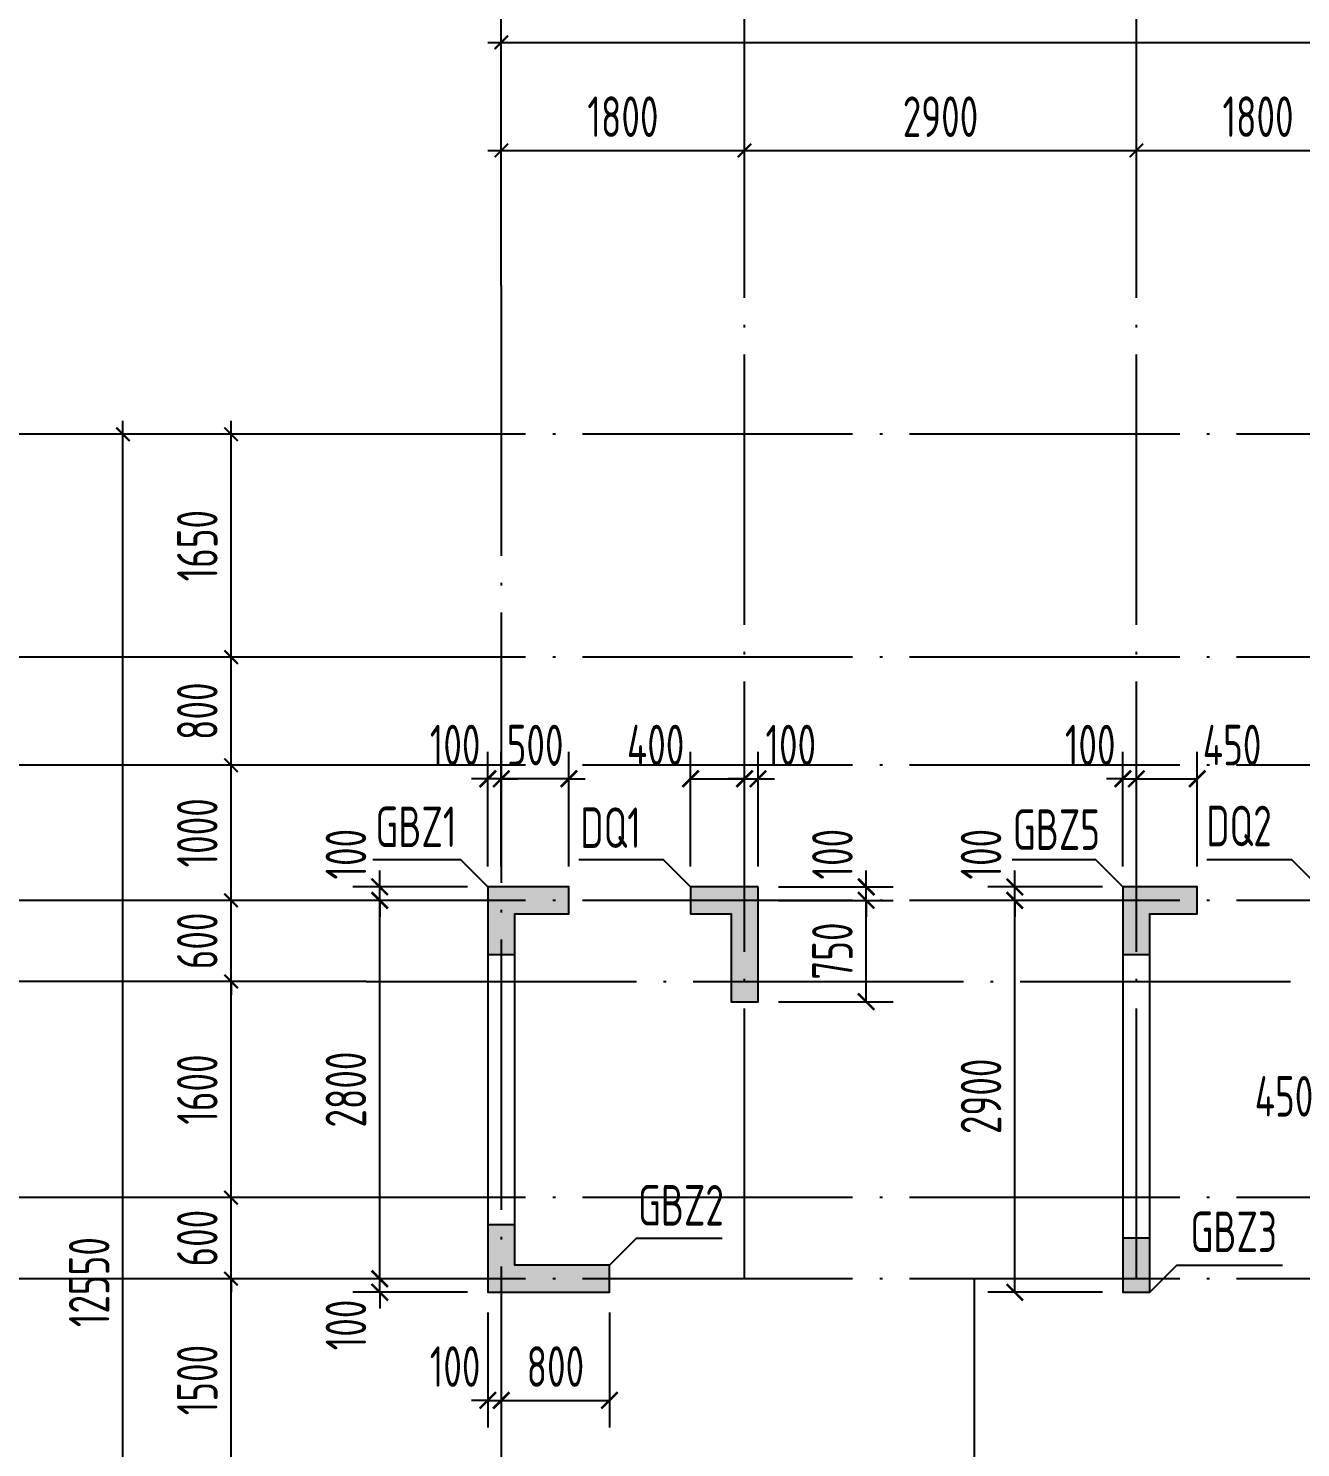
# Model space of a CAD drawing. Extents: x -1307975 to -76406, y -96289 to 379359.
# Drawn here: x -974463 to -965048, y 149352 to 159856 of the extents above; entities that cross this region are included whole.
import ezdxf
from ezdxf.enums import TextEntityAlignment as Align

# ---------------------------------------------------------------- set-up
doc = ezdxf.new("R2010")
doc.units = 0
doc.header["$LTSCALE"] = 1000
doc.linetypes.add('DOTE', pattern=[2.42, 2, -0.2, 0.02, -0.2])
doc.layers.get('0').update_dxf_attribs({"linetype": 'CONTINUOUS'})
doc.layers.get('DEFPOINTS').update_dxf_attribs({"linetype": 'CONTINUOUS'})
for name, color, linetype in [('A-AXIS', 1, 'CONTINUOUS'), ('A-DOTE', 10, 'DOTE'), ('S-Q墙实线', 6, 'CONTINUOUS'), ('S-Q墙标注', 3, 'CONTINUOUS'), ('S-X详图填充', 252, 'CONTINUOUS'), ('S-X详图实线', 4, 'CONTINUOUS'), ('S-Y一般标注', 3, 'CONTINUOUS'), ('S-Z柱编号', 6, 'CONTINUOUS')]:
    doc.layers.add(name, color=color, linetype=linetype)
doc.styles.add('TSSD_DIMENSION', font='Tssdeng.shx', dxfattribs={"width": 0.7, "bigfont": 'tssdchn.shx'})
doc.styles.add('TSSD_REIN', font='tssdeng.shx', dxfattribs={"width": 0.7, "height": 300, "bigfont": 'tssdchn.shx'})
doc.styles.add('结构文字', font='zstxt.shx', dxfattribs={"width": 0.7, "bigfont": 'zshz.shx'})
doc.dimstyles.new('STRUCK', dxfattribs={"dimtxt": 400, "dimasz": 121, "dimexe": 200, "dimexo": 150, "dimgap": 115, "dimtad": 1, "dimdec": 0, "dimdsep": 46, "dimtxsty": '结构文字', "dimblk": 'ARCHTICK', "dimcen": 400, "dimclrd": 3, "dimclre": 3, "dimclrt": 7, "dimadec": 0, "dimazin": 0, "dimtfac": 1, "dimtdec": 0, "dimtix": 1, "dimtmove": 2, "dimatfit": 3, "dimldrblk": '_DIMX', "dimfxl": 1, "dimtolj": 1, "dimtzin": 0, "dimarcsym": 0})
doc.dimstyles.new('TSSD_100_100', dxfattribs={"dimtxt": 300, "dimasz": 100, "dimexe": 100, "dimexo": 250, "dimgap": 100, "dimtad": 1, "dimdec": 0, "dimzin": 0, "dimdsep": 46, "dimtxsty": 'TSSD_DIMENSION', "dimblk": 'ARCHTICK', "dimcen": 0, "dimdle": 100, "dimclrt": 7, "dimadec": 0, "dimazin": 0, "dimtfac": 1, "dimtdec": 0, "dimtix": 1, "dimtmove": 2, "dimatfit": 3, "dimldrblk": 'ARCHTICK', "dimfxl": 1, "dimtolj": 1, "dimtzin": 0, "dimarcsym": 0})

# ---------------------------------------------------------------- blocks, each defined once
blk = doc.blocks.new('_ArchTick')
at = {"color": 0, "linetype": 'ByBlock', "const_width": 0.15}
blk.add_lwpolyline([(-0.5, -0.5), (0.5, 0.5)], dxfattribs=at)
blk = doc.blocks.new('*D264')
at = {"layer": 'DEFPOINTS', "color": 0, "transparency": 16777216}
for p in [(6400, 19250), (4600, 18250), (6400, 18250)]:
    blk.add_point(p, dxfattribs=at)
at = {"layer": 'S-Y一般标注', "color": 0, "lineweight": -2, "transparency": 16777216}
for p, q in [((4600, 18500), (4600, 19350)), ((6400, 18500), (6400, 19350)), ((4500, 19250), (6500, 19250))]:
    blk.add_line(p, q, dxfattribs=at)
at = {"layer": 'S-Y一般标注', "color": 0, "lineweight": -2, "transparency": 16777216, "xscale": 100, "yscale": 100, "zscale": 100, "rotation": 180}
blk.add_blockref('_ArchTick', (4600, 19250), dxfattribs=at)
at = {"layer": 'S-Y一般标注', "color": 0, "lineweight": -2, "transparency": 16777216, "xscale": 100, "yscale": 100, "zscale": 100}
blk.add_blockref('_ArchTick', (6400, 19250), dxfattribs=at)
at = {"layer": 'S-Y一般标注', "color": 7, "transparency": 16777216, "insert": (5500, 19500), "char_height": 300, "attachment_point": 5, "style": 'TSSD_DIMENSION'}
blk.add_mtext('\\A1;1800', dxfattribs=at)
blk = doc.blocks.new('*D265')
at = {"layer": 'DEFPOINTS', "color": 0, "transparency": 16777216}
for p in [(9300, 19250), (6400, 18250), (9300, 18250)]:
    blk.add_point(p, dxfattribs=at)
at = {"layer": 'S-Y一般标注', "color": 0, "lineweight": -2, "transparency": 16777216}
for p, q in [((6400, 18500), (6400, 19350)), ((9300, 18500), (9300, 19350)), ((6300, 19250), (9400, 19250))]:
    blk.add_line(p, q, dxfattribs=at)
at = {"layer": 'S-Y一般标注', "color": 0, "lineweight": -2, "transparency": 16777216, "xscale": 100, "yscale": 100, "zscale": 100, "rotation": 180}
blk.add_blockref('_ArchTick', (6400, 19250), dxfattribs=at)
at = {"layer": 'S-Y一般标注', "color": 0, "lineweight": -2, "transparency": 16777216, "xscale": 100, "yscale": 100, "zscale": 100}
blk.add_blockref('_ArchTick', (9300, 19250), dxfattribs=at)
at = {"layer": 'S-Y一般标注', "color": 7, "transparency": 16777216, "insert": (7850, 19500), "char_height": 300, "attachment_point": 5, "style": 'TSSD_DIMENSION'}
blk.add_mtext('\\A1;2900', dxfattribs=at)
blk = doc.blocks.new('*D266')
at = {"layer": 'DEFPOINTS', "color": 0, "transparency": 16777216}
for p in [(11100, 19250), (9300, 18250), (11100, 18250)]:
    blk.add_point(p, dxfattribs=at)
at = {"layer": 'S-Y一般标注', "color": 0, "lineweight": -2, "transparency": 16777216}
for p, q in [((9300, 18500), (9300, 19350)), ((11100, 18500), (11100, 19350)), ((9200, 19250), (11200, 19250))]:
    blk.add_line(p, q, dxfattribs=at)
at = {"layer": 'S-Y一般标注', "color": 0, "lineweight": -2, "transparency": 16777216, "xscale": 100, "yscale": 100, "zscale": 100, "rotation": 180}
blk.add_blockref('_ArchTick', (9300, 19250), dxfattribs=at)
at = {"layer": 'S-Y一般标注', "color": 0, "lineweight": -2, "transparency": 16777216, "xscale": 100, "yscale": 100, "zscale": 100}
blk.add_blockref('_ArchTick', (11100, 19250), dxfattribs=at)
at = {"layer": 'S-Y一般标注', "color": 7, "transparency": 16777216, "insert": (10200, 19500), "char_height": 300, "attachment_point": 5, "style": 'TSSD_DIMENSION'}
blk.add_mtext('\\A1;1800', dxfattribs=at)
blk = doc.blocks.new('*D286')
at = {"layer": 'DEFPOINTS', "color": 0, "transparency": 16777216}
for p in [(54600, 20050), (4600, 18250), (54600, 18250)]:
    blk.add_point(p, dxfattribs=at)
at = {"layer": 'S-Y一般标注', "color": 0, "lineweight": -2, "transparency": 16777216}
for p, q in [((4600, 18500), (4600, 20150)), ((54600, 18500), (54600, 20150)), ((4500, 20050), (54700, 20050))]:
    blk.add_line(p, q, dxfattribs=at)
at = {"layer": 'S-Y一般标注', "color": 0, "lineweight": -2, "transparency": 16777216, "xscale": 100, "yscale": 100, "zscale": 100, "rotation": 180}
blk.add_blockref('_ArchTick', (4600, 20050), dxfattribs=at)
at = {"layer": 'S-Y一般标注', "color": 0, "lineweight": -2, "transparency": 16777216, "xscale": 100, "yscale": 100, "zscale": 100}
blk.add_blockref('_ArchTick', (54600, 20050), dxfattribs=at)
at = {"layer": 'S-Y一般标注', "color": 7, "transparency": 16777216, "insert": (29600, 20300), "char_height": 300, "attachment_point": 5, "style": 'TSSD_DIMENSION'}
blk.add_mtext('\\A1;50000', dxfattribs=at)
blk = doc.blocks.new('*D288')
at = {"layer": 'DEFPOINTS', "color": 0, "transparency": 16777216}
for p in [(2600, 10900), (3600, 10900), (3600, 9400)]:
    blk.add_point(p, dxfattribs=at)
at = {"layer": 'S-Y一般标注', "color": 0, "lineweight": -2, "transparency": 16777216}
for p, q in [((2600, 9300), (2600, 11000)), ((3350, 10900), (2500, 10900)), ((3350, 9400), (2500, 9400))]:
    blk.add_line(p, q, dxfattribs=at)
at = {"layer": 'S-Y一般标注', "color": 0, "lineweight": -2, "transparency": 16777216, "xscale": 100, "yscale": 100, "zscale": 100}
for p, rotation in [((2600, 10900), 90), ((2600, 9400), 270)]:
    blk.add_blockref('_ArchTick', p, dxfattribs=dict(at, rotation=rotation))
at = {"layer": 'S-Y一般标注', "color": 7, "transparency": 16777216, "insert": (2350, 10150), "char_height": 300, "attachment_point": 5, "rotation": 90, "style": 'TSSD_DIMENSION'}
blk.add_mtext('\\A1;1500', dxfattribs=at)
blk = doc.blocks.new('*D289')
at = {"layer": 'DEFPOINTS', "color": 0, "transparency": 16777216}
for p in [(2600, 11500), (3600, 11500), (3600, 10900)]:
    blk.add_point(p, dxfattribs=at)
at = {"layer": 'S-Y一般标注', "color": 0, "lineweight": -2, "transparency": 16777216}
for p, q in [((2600, 11500), (2600, 11600)), ((3350, 11500), (2500, 11500)), ((2600, 10900), (2600, 11500)), ((3350, 10900), (2500, 10900)), ((2600, 10900), (2600, 10800))]:
    blk.add_line(p, q, dxfattribs=at)
at = {"layer": 'S-Y一般标注', "color": 0, "lineweight": -2, "transparency": 16777216, "xscale": 100, "yscale": 100, "zscale": 100}
for p, rotation in [((2600, 11500), 270), ((2600, 10900), 90)]:
    blk.add_blockref('_ArchTick', p, dxfattribs=dict(at, rotation=rotation))
at = {"layer": 'S-Y一般标注', "color": 7, "transparency": 16777216, "insert": (2350, 11200), "char_height": 300, "attachment_point": 5, "rotation": 90, "style": 'TSSD_DIMENSION'}
blk.add_mtext('\\A1;600', dxfattribs=at)
blk = doc.blocks.new('*D290')
at = {"layer": 'DEFPOINTS', "color": 0, "transparency": 16777216}
for p in [(2600, 13100), (3600, 13100), (3600, 11500)]:
    blk.add_point(p, dxfattribs=at)
at = {"layer": 'S-Y一般标注', "color": 0, "lineweight": -2, "transparency": 16777216}
for p, q in [((2600, 11400), (2600, 13200)), ((3350, 13100), (2500, 13100)), ((3350, 11500), (2500, 11500))]:
    blk.add_line(p, q, dxfattribs=at)
at = {"layer": 'S-Y一般标注', "color": 0, "lineweight": -2, "transparency": 16777216, "xscale": 100, "yscale": 100, "zscale": 100}
for p, rotation in [((2600, 13100), 90), ((2600, 11500), 270)]:
    blk.add_blockref('_ArchTick', p, dxfattribs=dict(at, rotation=rotation))
at = {"layer": 'S-Y一般标注', "color": 7, "transparency": 16777216, "insert": (2350, 12300), "char_height": 300, "attachment_point": 5, "rotation": 90, "style": 'TSSD_DIMENSION'}
blk.add_mtext('\\A1;1600', dxfattribs=at)
blk = doc.blocks.new('*D291')
at = {"layer": 'DEFPOINTS', "color": 0, "transparency": 16777216}
for p in [(2600, 13700), (3600, 13700), (3600, 13100)]:
    blk.add_point(p, dxfattribs=at)
at = {"layer": 'S-Y一般标注', "color": 0, "lineweight": -2, "transparency": 16777216}
for p, q in [((2600, 13700), (2600, 13800)), ((3350, 13700), (2500, 13700)), ((2600, 13100), (2600, 13700)), ((3350, 13100), (2500, 13100)), ((2600, 13100), (2600, 13000))]:
    blk.add_line(p, q, dxfattribs=at)
at = {"layer": 'S-Y一般标注', "color": 0, "lineweight": -2, "transparency": 16777216, "xscale": 100, "yscale": 100, "zscale": 100}
for p, rotation in [((2600, 13700), 270), ((2600, 13100), 90)]:
    blk.add_blockref('_ArchTick', p, dxfattribs=dict(at, rotation=rotation))
at = {"layer": 'S-Y一般标注', "color": 7, "transparency": 16777216, "insert": (2350, 13400), "char_height": 300, "attachment_point": 5, "rotation": 90, "style": 'TSSD_DIMENSION'}
blk.add_mtext('\\A1;600', dxfattribs=at)
blk = doc.blocks.new('*D292')
at = {"layer": 'DEFPOINTS', "color": 0, "transparency": 16777216}
for p in [(2600, 14700), (3600, 14700), (3600, 13700)]:
    blk.add_point(p, dxfattribs=at)
at = {"layer": 'S-Y一般标注', "color": 0, "lineweight": -2, "transparency": 16777216}
for p, q in [((2600, 13600), (2600, 14800)), ((3350, 14700), (2500, 14700)), ((3350, 13700), (2500, 13700))]:
    blk.add_line(p, q, dxfattribs=at)
at = {"layer": 'S-Y一般标注', "color": 0, "lineweight": -2, "transparency": 16777216, "xscale": 100, "yscale": 100, "zscale": 100}
for p, rotation in [((2600, 14700), 90), ((2600, 13700), 270)]:
    blk.add_blockref('_ArchTick', p, dxfattribs=dict(at, rotation=rotation))
at = {"layer": 'S-Y一般标注', "color": 7, "transparency": 16777216, "insert": (2350, 14200), "char_height": 300, "attachment_point": 5, "rotation": 90, "style": 'TSSD_DIMENSION'}
blk.add_mtext('\\A1;1000', dxfattribs=at)
blk = doc.blocks.new('*D293')
at = {"layer": 'DEFPOINTS', "color": 0, "transparency": 16777216}
for p in [(1800, 17150), (3600, 17150), (3600, 4600)]:
    blk.add_point(p, dxfattribs=at)
at = {"layer": 'S-Y一般标注', "color": 0, "lineweight": -2, "transparency": 16777216}
for p, q in [((1800, 4500), (1800, 17250)), ((3350, 17150), (1700, 17150)), ((3350, 4600), (1700, 4600))]:
    blk.add_line(p, q, dxfattribs=at)
at = {"layer": 'S-Y一般标注', "color": 0, "lineweight": -2, "transparency": 16777216, "xscale": 100, "yscale": 100, "zscale": 100}
for p, rotation in [((1800, 17150), 90), ((1800, 4600), 270)]:
    blk.add_blockref('_ArchTick', p, dxfattribs=dict(at, rotation=rotation))
at = {"layer": 'S-Y一般标注', "color": 7, "transparency": 16777216, "insert": (1550, 10875), "char_height": 300, "attachment_point": 5, "rotation": 90, "style": 'TSSD_DIMENSION'}
blk.add_mtext('\\A1;12550', dxfattribs=at)
blk = doc.blocks.new('*D294')
at = {"layer": 'DEFPOINTS', "color": 0, "transparency": 16777216}
for p in [(2600, 15500), (3600, 15500), (3600, 14700)]:
    blk.add_point(p, dxfattribs=at)
at = {"layer": 'S-Y一般标注', "color": 0, "lineweight": -2, "transparency": 16777216}
for p, q in [((2600, 14600), (2600, 15600)), ((3350, 15500), (2500, 15500)), ((3350, 14700), (2500, 14700))]:
    blk.add_line(p, q, dxfattribs=at)
at = {"layer": 'S-Y一般标注', "color": 0, "lineweight": -2, "transparency": 16777216, "xscale": 100, "yscale": 100, "zscale": 100}
for p, rotation in [((2600, 15500), 90), ((2600, 14700), 270)]:
    blk.add_blockref('_ArchTick', p, dxfattribs=dict(at, rotation=rotation))
at = {"layer": 'S-Y一般标注', "color": 7, "transparency": 16777216, "insert": (2350, 15100), "char_height": 300, "attachment_point": 5, "rotation": 90, "style": 'TSSD_DIMENSION'}
blk.add_mtext('\\A1;800', dxfattribs=at)
blk = doc.blocks.new('*D325')
at = {"layer": 'DEFPOINTS', "color": 0, "transparency": 16777216}
for p in [(2600, 17150), (3600, 17150), (3600, 15500)]:
    blk.add_point(p, dxfattribs=at)
at = {"layer": 'S-Y一般标注', "color": 0, "lineweight": -2, "transparency": 16777216}
for p, q in [((2600, 15400), (2600, 17250)), ((3350, 17150), (2500, 17150)), ((3350, 15500), (2500, 15500))]:
    blk.add_line(p, q, dxfattribs=at)
at = {"layer": 'S-Y一般标注', "color": 0, "lineweight": -2, "transparency": 16777216, "xscale": 100, "yscale": 100, "zscale": 100}
for p, rotation in [((2600, 17150), 90), ((2600, 15500), 270)]:
    blk.add_blockref('_ArchTick', p, dxfattribs=dict(at, rotation=rotation))
at = {"layer": 'S-Y一般标注', "color": 7, "transparency": 16777216, "insert": (2350, 16325), "char_height": 300, "attachment_point": 5, "rotation": 90, "style": 'TSSD_DIMENSION'}
blk.add_mtext('\\A1;1650', dxfattribs=at)
blk = doc.blocks.new('*D1398')
at = {"layer": 'DEFPOINTS', "color": 0, "transparency": 16777216}
for p in [(-971863, 150602), (-971063, 150602), (-971063, 150502)]:
    blk.add_point(p, dxfattribs=at)
at = {"layer": 'S-Q墙标注', "color": 3, "lineweight": -2, "transparency": 16777216}
for p, q in [((-971863, 150602), (-971863, 150723)), ((-971213, 150602), (-972063, 150602)), ((-971863, 150502), (-971863, 150602)), ((-971213, 150502), (-972063, 150502)), ((-971863, 150502), (-971863, 150381))]:
    blk.add_line(p, q, dxfattribs=at)
at = {"layer": 'S-Q墙标注', "color": 3, "lineweight": -2, "transparency": 16777216, "xscale": 121, "yscale": 121, "zscale": 121}
for p, rotation in [((-971863, 150602), 270), ((-971863, 150502), 90)]:
    blk.add_blockref('_ArchTick', p, dxfattribs=dict(at, rotation=rotation))
at = {"layer": 'S-Q墙标注', "color": 7, "transparency": 16777216, "insert": (-972113, 150260), "char_height": 300, "attachment_point": 5, "rotation": 90, "style": 'TSSD_REIN'}
blk.add_mtext('\\A1;100', dxfattribs=at)
blk = doc.blocks.new('_DIMX')
blk.add_line((-150, 0), (150, 0))
at = {"const_width": 50}
blk.add_lwpolyline([(-70, -70), (70, 70)], dxfattribs=at)
blk = doc.blocks.new('*D1399')
at = {"layer": 'DEFPOINTS', "color": 0, "transparency": 16777216}
for p in [(-971863, 153402), (-971063, 153402), (-971063, 150602)]:
    blk.add_point(p, dxfattribs=at)
at = {"layer": 'S-Q墙标注', "color": 3, "lineweight": -2, "transparency": 16777216}
for p, q in [((-971213, 153402), (-972063, 153402)), ((-971863, 150602), (-971863, 153402)), ((-971213, 150602), (-972063, 150602))]:
    blk.add_line(p, q, dxfattribs=at)
at = {"layer": 'S-Q墙标注', "color": 3, "lineweight": -2, "transparency": 16777216, "xscale": 121, "yscale": 121, "zscale": 121}
for p, rotation in [((-971863, 153402), 90), ((-971863, 150602), 270)]:
    blk.add_blockref('_ArchTick', p, dxfattribs=dict(at, rotation=rotation))
at = {"layer": 'S-Q墙标注', "color": 7, "transparency": 16777216, "insert": (-972113, 152002), "char_height": 300, "attachment_point": 5, "rotation": 90, "style": 'TSSD_REIN'}
blk.add_mtext('\\A1;2800', dxfattribs=at)
blk = doc.blocks.new('*D1400')
at = {"layer": 'DEFPOINTS', "color": 0, "transparency": 16777216}
for p in [(-971863, 153502), (-971063, 153502), (-971063, 153402)]:
    blk.add_point(p, dxfattribs=at)
at = {"layer": 'S-Q墙标注', "color": 3, "lineweight": -2, "transparency": 16777216}
for p, q in [((-971863, 153502), (-971863, 153623)), ((-971213, 153502), (-972063, 153502)), ((-971863, 153402), (-971863, 153502)), ((-971213, 153402), (-972063, 153402)), ((-971863, 153402), (-971863, 153281))]:
    blk.add_line(p, q, dxfattribs=at)
at = {"layer": 'S-Q墙标注', "color": 3, "lineweight": -2, "transparency": 16777216, "xscale": 121, "yscale": 121, "zscale": 121}
for p, rotation in [((-971863, 153502), 270), ((-971863, 153402), 90)]:
    blk.add_blockref('_ArchTick', p, dxfattribs=dict(at, rotation=rotation))
at = {"layer": 'S-Q墙标注', "color": 7, "transparency": 16777216, "insert": (-972113, 153744), "char_height": 300, "attachment_point": 5, "rotation": 90, "style": 'TSSD_REIN'}
blk.add_mtext('\\A1;100', dxfattribs=at)
blk = doc.blocks.new('*D1401')
at = {"layer": 'DEFPOINTS', "color": 0, "transparency": 16777216}
for p in [(-971063, 150502), (-970963, 150502), (-970963, 149702)]:
    blk.add_point(p, dxfattribs=at)
at = {"layer": 'S-Q墙标注', "color": 3, "lineweight": -2, "transparency": 16777216}
for p, q in [((-971063, 150352), (-971063, 149502)), ((-970963, 150352), (-970963, 149502)), ((-971063, 149702), (-971184, 149702)), ((-971063, 149702), (-970963, 149702)), ((-970963, 149702), (-970842, 149702))]:
    blk.add_line(p, q, dxfattribs=at)
at = {"layer": 'S-Q墙标注', "color": 3, "lineweight": -2, "transparency": 16777216, "xscale": 121, "yscale": 121, "zscale": 121}
blk.add_blockref('_ArchTick', (-971063, 149702), dxfattribs=at)
at = {"layer": 'S-Q墙标注', "color": 3, "lineweight": -2, "transparency": 16777216, "xscale": 121, "yscale": 121, "zscale": 121, "rotation": 180}
blk.add_blockref('_ArchTick', (-970963, 149702), dxfattribs=at)
at = {"layer": 'S-Q墙标注', "color": 7, "transparency": 16777216, "insert": (-971305, 149952), "char_height": 300, "attachment_point": 5, "style": 'TSSD_REIN'}
blk.add_mtext('\\A1;100', dxfattribs=at)
blk = doc.blocks.new('*D1402')
at = {"layer": 'DEFPOINTS', "color": 0, "transparency": 16777216}
for p in [(-970963, 150502), (-970163, 150502), (-970163, 149702)]:
    blk.add_point(p, dxfattribs=at)
at = {"layer": 'S-Q墙标注', "color": 3, "lineweight": -2, "transparency": 16777216}
for p, q in [((-970963, 150352), (-970963, 149502)), ((-970163, 150352), (-970163, 149502)), ((-970963, 149702), (-970163, 149702))]:
    blk.add_line(p, q, dxfattribs=at)
at = {"layer": 'S-Q墙标注', "color": 3, "lineweight": -2, "transparency": 16777216, "xscale": 121, "yscale": 121, "zscale": 121, "rotation": 180}
blk.add_blockref('_ArchTick', (-970963, 149702), dxfattribs=at)
at = {"layer": 'S-Q墙标注', "color": 3, "lineweight": -2, "transparency": 16777216, "xscale": 121, "yscale": 121, "zscale": 121}
blk.add_blockref('_ArchTick', (-970163, 149702), dxfattribs=at)
at = {"layer": 'S-Q墙标注', "color": 7, "transparency": 16777216, "insert": (-970563, 149952), "char_height": 300, "attachment_point": 5, "style": 'TSSD_REIN'}
blk.add_mtext('\\A1;800', dxfattribs=at)
blk = doc.blocks.new('*D1405')
at = {"layer": 'DEFPOINTS', "color": 0, "transparency": 16777216}
for p in [(-970963, 154302), (-970963, 153502), (-970463, 153502)]:
    blk.add_point(p, dxfattribs=at)
at = {"layer": 'S-Q墙标注', "color": 3, "lineweight": -2, "transparency": 16777216}
for p, q in [((-970963, 153652), (-970963, 154502)), ((-970463, 153652), (-970463, 154502)), ((-970963, 154302), (-971084, 154302)), ((-970463, 154302), (-970963, 154302)), ((-970463, 154302), (-970342, 154302))]:
    blk.add_line(p, q, dxfattribs=at)
at = {"layer": 'S-Q墙标注', "color": 3, "lineweight": -2, "transparency": 16777216, "xscale": 121, "yscale": 121, "zscale": 121}
blk.add_blockref('_ArchTick', (-970963, 154302), dxfattribs=at)
at = {"layer": 'S-Q墙标注', "color": 3, "lineweight": -2, "transparency": 16777216, "xscale": 121, "yscale": 121, "zscale": 121, "rotation": 180}
blk.add_blockref('_ArchTick', (-970463, 154302), dxfattribs=at)
at = {"layer": 'S-Q墙标注', "color": 7, "transparency": 16777216, "insert": (-970713, 154552), "char_height": 300, "attachment_point": 5, "style": 'TSSD_REIN'}
blk.add_mtext('\\A1;500', dxfattribs=at)
blk = doc.blocks.new('*D1406')
at = {"layer": 'DEFPOINTS', "color": 0, "transparency": 16777216}
for p in [(-971063, 154302), (-971063, 153502), (-970963, 153502)]:
    blk.add_point(p, dxfattribs=at)
at = {"layer": 'S-Q墙标注', "color": 3, "lineweight": -2, "transparency": 16777216}
for p, q in [((-971063, 153652), (-971063, 154502)), ((-970963, 153652), (-970963, 154502)), ((-971063, 154302), (-971184, 154302)), ((-970963, 154302), (-971063, 154302)), ((-970963, 154302), (-970842, 154302))]:
    blk.add_line(p, q, dxfattribs=at)
at = {"layer": 'S-Q墙标注', "color": 3, "lineweight": -2, "transparency": 16777216, "xscale": 121, "yscale": 121, "zscale": 121}
blk.add_blockref('_ArchTick', (-971063, 154302), dxfattribs=at)
at = {"layer": 'S-Q墙标注', "color": 3, "lineweight": -2, "transparency": 16777216, "xscale": 121, "yscale": 121, "zscale": 121, "rotation": 180}
blk.add_blockref('_ArchTick', (-970963, 154302), dxfattribs=at)
at = {"layer": 'S-Q墙标注', "color": 7, "transparency": 16777216, "insert": (-971305, 154552), "char_height": 300, "attachment_point": 5, "style": 'TSSD_REIN'}
blk.add_mtext('\\A1;100', dxfattribs=at)
blk = doc.blocks.new('*D1415')
at = {"layer": 'DEFPOINTS', "color": 0, "transparency": 16777216}
for p in [(-969063, 153402), (-968263, 153402), (-969063, 152652)]:
    blk.add_point(p, dxfattribs=at)
at = {"layer": 'S-Q墙标注', "color": 3, "lineweight": -2, "transparency": 16777216}
for p, q in [((-968913, 153402), (-968063, 153402)), ((-968263, 152652), (-968263, 153402)), ((-968913, 152652), (-968063, 152652))]:
    blk.add_line(p, q, dxfattribs=at)
at = {"layer": 'S-Q墙标注', "color": 3, "lineweight": -2, "transparency": 16777216, "xscale": 121, "yscale": 121, "zscale": 121}
for p, rotation in [((-968263, 153402), 90), ((-968263, 152652), 270)]:
    blk.add_blockref('_ArchTick', p, dxfattribs=dict(at, rotation=rotation))
at = {"layer": 'S-Q墙标注', "color": 7, "transparency": 16777216, "insert": (-968513, 153027), "char_height": 300, "attachment_point": 5, "rotation": 90, "style": 'TSSD_REIN'}
blk.add_mtext('\\A1;750', dxfattribs=at)
blk = doc.blocks.new('*D1416')
at = {"layer": 'DEFPOINTS', "color": 0, "transparency": 16777216}
for p in [(-969063, 153502), (-968263, 153502), (-969063, 153402)]:
    blk.add_point(p, dxfattribs=at)
at = {"layer": 'S-Q墙标注', "color": 3, "lineweight": -2, "transparency": 16777216}
for p, q in [((-968263, 153502), (-968263, 153623)), ((-968913, 153502), (-968063, 153502)), ((-968263, 153402), (-968263, 153502)), ((-968913, 153402), (-968063, 153402)), ((-968263, 153402), (-968263, 153281))]:
    blk.add_line(p, q, dxfattribs=at)
at = {"layer": 'S-Q墙标注', "color": 3, "lineweight": -2, "transparency": 16777216, "xscale": 121, "yscale": 121, "zscale": 121}
for p, rotation in [((-968263, 153502), 270), ((-968263, 153402), 90)]:
    blk.add_blockref('_ArchTick', p, dxfattribs=dict(at, rotation=rotation))
at = {"layer": 'S-Q墙标注', "color": 7, "transparency": 16777216, "insert": (-968513, 153744), "char_height": 300, "attachment_point": 5, "rotation": 90, "style": 'TSSD_REIN'}
blk.add_mtext('\\A1;100', dxfattribs=at)
blk = doc.blocks.new('*D1417')
at = {"layer": 'DEFPOINTS', "color": 0, "transparency": 16777216}
for p in [(-969163, 154302), (-969563, 153502), (-969163, 153502)]:
    blk.add_point(p, dxfattribs=at)
at = {"layer": 'S-Q墙标注', "color": 3, "lineweight": -2, "transparency": 16777216}
for p, q in [((-969563, 153652), (-969563, 154502)), ((-969163, 153652), (-969163, 154502)), ((-969563, 154302), (-969163, 154302))]:
    blk.add_line(p, q, dxfattribs=at)
at = {"layer": 'S-Q墙标注', "color": 3, "lineweight": -2, "transparency": 16777216, "xscale": 121, "yscale": 121, "zscale": 121, "rotation": 180}
blk.add_blockref('_ArchTick', (-969563, 154302), dxfattribs=at)
at = {"layer": 'S-Q墙标注', "color": 3, "lineweight": -2, "transparency": 16777216, "xscale": 121, "yscale": 121, "zscale": 121}
blk.add_blockref('_ArchTick', (-969163, 154302), dxfattribs=at)
at = {"layer": 'S-Q墙标注', "color": 7, "transparency": 16777216, "insert": (-969821, 154552), "char_height": 300, "attachment_point": 5, "style": 'TSSD_REIN'}
blk.add_mtext('\\A1;400', dxfattribs=at)
blk = doc.blocks.new('*D1418')
at = {"layer": 'DEFPOINTS', "color": 0, "transparency": 16777216}
for p in [(-969063, 154302), (-969163, 153502), (-969063, 153502)]:
    blk.add_point(p, dxfattribs=at)
at = {"layer": 'S-Q墙标注', "color": 3, "lineweight": -2, "transparency": 16777216}
for p, q in [((-969163, 153652), (-969163, 154502)), ((-969063, 153652), (-969063, 154502)), ((-969163, 154302), (-969284, 154302)), ((-969163, 154302), (-969063, 154302)), ((-969063, 154302), (-968942, 154302))]:
    blk.add_line(p, q, dxfattribs=at)
at = {"layer": 'S-Q墙标注', "color": 3, "lineweight": -2, "transparency": 16777216, "xscale": 121, "yscale": 121, "zscale": 121}
blk.add_blockref('_ArchTick', (-969163, 154302), dxfattribs=at)
at = {"layer": 'S-Q墙标注', "color": 3, "lineweight": -2, "transparency": 16777216, "xscale": 121, "yscale": 121, "zscale": 121, "rotation": 180}
blk.add_blockref('_ArchTick', (-969063, 154302), dxfattribs=at)
at = {"layer": 'S-Q墙标注', "color": 7, "transparency": 16777216, "insert": (-968821, 154552), "char_height": 300, "attachment_point": 5, "style": 'TSSD_REIN'}
blk.add_mtext('\\A1;100', dxfattribs=at)
blk = doc.blocks.new('*D1419')
at = {"layer": 'DEFPOINTS', "color": 0, "transparency": 16777216}
for p in [(-967163, 153402), (-966363, 153402), (-966363, 150502)]:
    blk.add_point(p, dxfattribs=at)
at = {"layer": 'S-Q墙标注', "color": 3, "lineweight": -2, "transparency": 16777216}
for p, q in [((-966513, 153402), (-967363, 153402)), ((-967163, 150502), (-967163, 153402)), ((-966513, 150502), (-967363, 150502))]:
    blk.add_line(p, q, dxfattribs=at)
at = {"layer": 'S-Q墙标注', "color": 3, "lineweight": -2, "transparency": 16777216, "xscale": 121, "yscale": 121, "zscale": 121}
for p, rotation in [((-967163, 153402), 90), ((-967163, 150502), 270)]:
    blk.add_blockref('_ArchTick', p, dxfattribs=dict(at, rotation=rotation))
at = {"layer": 'S-Q墙标注', "color": 7, "transparency": 16777216, "insert": (-967413, 151952), "char_height": 300, "attachment_point": 5, "rotation": 90, "style": 'TSSD_REIN'}
blk.add_mtext('\\A1;2900', dxfattribs=at)
blk = doc.blocks.new('*D1420')
at = {"layer": 'DEFPOINTS', "color": 0, "transparency": 16777216}
for p in [(-967163, 153502), (-966363, 153502), (-966363, 153402)]:
    blk.add_point(p, dxfattribs=at)
at = {"layer": 'S-Q墙标注', "color": 3, "lineweight": -2, "transparency": 16777216}
for p, q in [((-967163, 153502), (-967163, 153623)), ((-966513, 153502), (-967363, 153502)), ((-967163, 153402), (-967163, 153502)), ((-966513, 153402), (-967363, 153402)), ((-967163, 153402), (-967163, 153281))]:
    blk.add_line(p, q, dxfattribs=at)
at = {"layer": 'S-Q墙标注', "color": 3, "lineweight": -2, "transparency": 16777216, "xscale": 121, "yscale": 121, "zscale": 121}
for p, rotation in [((-967163, 153502), 270), ((-967163, 153402), 90)]:
    blk.add_blockref('_ArchTick', p, dxfattribs=dict(at, rotation=rotation))
at = {"layer": 'S-Q墙标注', "color": 7, "transparency": 16777216, "insert": (-967413, 153744), "char_height": 300, "attachment_point": 5, "rotation": 90, "style": 'TSSD_REIN'}
blk.add_mtext('\\A1;100', dxfattribs=at)
blk = doc.blocks.new('*D1421')
at = {"layer": 'DEFPOINTS', "color": 0, "transparency": 16777216}
for p in [(-966263, 154302), (-966363, 153502), (-966263, 153502)]:
    blk.add_point(p, dxfattribs=at)
at = {"layer": 'S-Q墙标注', "color": 3, "lineweight": -2, "transparency": 16777216}
for p, q in [((-966363, 153652), (-966363, 154502)), ((-966263, 153652), (-966263, 154502)), ((-966363, 154302), (-966484, 154302)), ((-966363, 154302), (-966263, 154302)), ((-966263, 154302), (-966142, 154302))]:
    blk.add_line(p, q, dxfattribs=at)
at = {"layer": 'S-Q墙标注', "color": 3, "lineweight": -2, "transparency": 16777216, "xscale": 121, "yscale": 121, "zscale": 121}
blk.add_blockref('_ArchTick', (-966363, 154302), dxfattribs=at)
at = {"layer": 'S-Q墙标注', "color": 3, "lineweight": -2, "transparency": 16777216, "xscale": 121, "yscale": 121, "zscale": 121, "rotation": 180}
blk.add_blockref('_ArchTick', (-966263, 154302), dxfattribs=at)
at = {"layer": 'S-Q墙标注', "color": 7, "transparency": 16777216, "insert": (-966605, 154552), "char_height": 300, "attachment_point": 5, "style": 'TSSD_REIN'}
blk.add_mtext('\\A1;100', dxfattribs=at)
blk = doc.blocks.new('*D1422')
at = {"layer": 'DEFPOINTS', "color": 0, "transparency": 16777216}
for p in [(-965813, 154302), (-966263, 153502), (-965813, 153502)]:
    blk.add_point(p, dxfattribs=at)
at = {"layer": 'S-Q墙标注', "color": 3, "lineweight": -2, "transparency": 16777216}
for p, q in [((-966263, 153652), (-966263, 154502)), ((-965813, 153652), (-965813, 154502)), ((-966263, 154302), (-965813, 154302))]:
    blk.add_line(p, q, dxfattribs=at)
at = {"layer": 'S-Q墙标注', "color": 3, "lineweight": -2, "transparency": 16777216, "xscale": 121, "yscale": 121, "zscale": 121, "rotation": 180}
blk.add_blockref('_ArchTick', (-966263, 154302), dxfattribs=at)
at = {"layer": 'S-Q墙标注', "color": 3, "lineweight": -2, "transparency": 16777216, "xscale": 121, "yscale": 121, "zscale": 121}
blk.add_blockref('_ArchTick', (-965813, 154302), dxfattribs=at)
at = {"layer": 'S-Q墙标注', "color": 7, "transparency": 16777216, "insert": (-965555, 154552), "char_height": 300, "attachment_point": 5, "style": 'TSSD_REIN'}
blk.add_mtext('\\A1;450', dxfattribs=at)
blk = doc.blocks.new('*D1425')
at = {"layer": 'DEFPOINTS', "color": 0, "transparency": 16777216}
for p in [(-964913, 152502), (-964463, 152502), (-964463, 151702)]:
    blk.add_point(p, dxfattribs=at)
at = {"layer": 'S-Q墙标注', "color": 3, "lineweight": -2, "transparency": 16777216}
for p, q in [((-964913, 152352), (-964913, 151502)), ((-964463, 152352), (-964463, 151502)), ((-964913, 151702), (-964463, 151702))]:
    blk.add_line(p, q, dxfattribs=at)
at = {"layer": 'S-Q墙标注', "color": 3, "lineweight": -2, "transparency": 16777216, "xscale": 121, "yscale": 121, "zscale": 121, "rotation": 180}
blk.add_blockref('_ArchTick', (-964913, 151702), dxfattribs=at)
at = {"layer": 'S-Q墙标注', "color": 3, "lineweight": -2, "transparency": 16777216, "xscale": 121, "yscale": 121, "zscale": 121}
blk.add_blockref('_ArchTick', (-964463, 151702), dxfattribs=at)
at = {"layer": 'S-Q墙标注', "color": 7, "transparency": 16777216, "insert": (-965171, 151952), "char_height": 300, "attachment_point": 5, "style": 'TSSD_REIN'}
blk.add_mtext('\\A1;450', dxfattribs=at)
blk = doc.blocks.new('20210726.16395156')
at = {"layer": 'A-AXIS'}
for p, q in [((4600, 18249.9), (4600, 21049.9)), ((6400, 18249.9), (6400, 21049.9)), ((9300, 18249.9), (9300, 21049.9)), ((3600, 17150), (800, 17150)), ((3600, 15500), (800, 15500)), ((3600, 14700), (800, 14700)), ((3600, 13700), (800, 13700)), ((3600, 13100.3), (800, 13100.3)), ((3600, 11500), (800, 11500)), ((3600, 10900), (800, 10900))]:
    blk.add_line(p, q, dxfattribs=at)
at = {"layer": 'A-DOTE'}
for p, q in [((4600, 18249.9), (4600, 3600)), ((6400, 10900), (6400, 18249.9)), ((9300, 10900), (9300, 18249.9)), ((55600, 17150), (3600, 17150)), ((55600, 15500), (3600, 15500)), ((55600, 14700), (3600, 14700)), ((55600, 13700), (3600, 13700)), ((3600, 13100.3), (55600, 13100.3)), ((55600, 11500), (3600, 11500)), ((55600, 10900), (3600, 10900)), ((8100, 10900), (8100, 3600))]:
    blk.add_line(p, q, dxfattribs=at)
at = {"layer": 'S-Y一般标注'}
for base, p1, p2, picture, middle in [((54600, 20049.9), (4600, 18249.9), (54600, 18249.9), '*D286', (29600, 20299.9)), ((6400, 19249.9), (4600, 18249.9), (6400, 18249.9), '*D264', (5500, 19499.9)), ((9300, 19249.9), (6400, 18249.9), (9300, 18249.9), '*D265', (7850, 19499.9)), ((11100, 19249.9), (9300, 18249.9), (11100, 18249.9), '*D266', (10200, 19499.9))]:
    dim = blk.add_linear_dim(base=base, p1=p1, p2=p2, dimstyle='TSSD_100_100', dxfattribs=at)
    dim.commit()
    dim.dimension.update_dxf_attribs({"geometry": picture, "text_midpoint": middle})
for base, p1, p2, picture, middle in [((1800, 17150), (3600, 4600), (3600, 17150), '*D293', (1550, 10875)), ((2600, 17150), (3600, 15500), (3600, 17150), '*D325', (2350, 16325)), ((2600, 15500), (3600, 14700), (3600, 15500), '*D294', (2350, 15100)), ((2600, 14700), (3600, 13700), (3600, 14700), '*D292', (2350, 14200)), ((2600, 13700), (3600, 13100.3), (3600, 13700), '*D291', (2350, 13400.2)), ((2600, 13100.3), (3600, 11500), (3600, 13100.3), '*D290', (2350, 12300.2)), ((2600, 11500), (3600, 10900), (3600, 11500), '*D289', (2350, 11200)), ((2600, 10900), (3600, 9400), (3600, 10900), '*D288', (2350, 10150))]:
    dim = blk.add_linear_dim(base=base, p1=p1, p2=p2, angle=90, dimstyle='TSSD_100_100', dxfattribs=at)
    dim.commit()
    dim.dimension.update_dxf_attribs({"geometry": picture, "text_midpoint": middle})

msp = doc.modelspace()

# ---------------------------------------------------------------- hatches: boundary and pattern name
at = {"layer": 'S-X详图填充'}
h = msp.add_hatch(color=256, dxfattribs=at)
h.dxf.hatch_style = 1
h.paths.add_polyline_path([(-971062.98, 153002.31), (-970862.98, 153002.31), (-970862.98, 153302.31), (-970462.98, 153302.31), (-970462.98, 153502.31), (-971062.98, 153502.31)])
h = msp.add_hatch(color=256, dxfattribs=at)
h.dxf.hatch_style = 1
h.paths.add_polyline_path([(-969062.97, 153502.31), (-969562.88, 153502.31), (-969562.88, 153302.31), (-969262.97, 153302.31), (-969262.97, 152652.34), (-969062.97, 152652.34)])
h = msp.add_hatch(color=256, dxfattribs=at)
h.dxf.hatch_style = 1
h.paths.add_polyline_path([(-966362.97, 153002.31), (-966162.97, 153002.31), (-966162.97, 153302.31), (-965812.97, 153302.31), (-965812.97, 153502.31), (-966362.97, 153502.31)])
h = msp.add_hatch(color=256, dxfattribs=at)
h.dxf.hatch_style = 1
h.paths.add_polyline_path([(-970862.98, 151002.31), (-971062.98, 151002.31), (-971062.98, 150502.31), (-970162.97, 150502.31), (-970162.97, 150702.31), (-970862.98, 150702.31)])
h = msp.add_hatch(color=256, dxfattribs=at)
h.dxf.hatch_style = 1
h.paths.add_polyline_path([(-966162.97, 150902.31), (-966362.97, 150902.31), (-966362.97, 150502.31), (-966162.97, 150502.31)])

# ---------------------------------------------------------------- linework, layer by layer
at = {"layer": 'S-Q墙实线'}
for points in [[(-970862.98, 153302.31), (-970462.98, 153302.31), (-970462.98, 153502.31), (-971062.98, 153502.31), (-971062.98, 150502.31), (-970162.97, 150502.31), (-970162.97, 150702.31), (-970862.98, 150702.31)], [(-969062.97, 153502.31), (-969562.88, 153502.31), (-969562.88, 153302.31), (-969262.97, 153302.31), (-969262.97, 152652.34), (-969062.97, 152652.34)], [(-966162.97, 153302.31), (-965812.97, 153302.31), (-965812.97, 153502.31), (-966362.97, 153502.31), (-966362.97, 150502.31), (-966162.97, 150502.31)]]:
    msp.add_lwpolyline(points, close=True, dxfattribs=at)
at = {"layer": 'S-X详图实线'}
for points in [[(-971062.98, 153002.31), (-970862.98, 153002.31), (-970862.98, 153302.31), (-970462.98, 153302.31), (-970462.98, 153502.31), (-971062.98, 153502.31), (-971062.98, 153002.31)], [(-969062.97, 153502.31), (-969562.88, 153502.31), (-969562.88, 153302.31), (-969262.97, 153302.31), (-969262.97, 152652.34), (-969062.97, 152652.34), (-969062.97, 153502.31)], [(-966362.97, 153002.31), (-966162.97, 153002.31), (-966162.97, 153302.31), (-965812.97, 153302.31), (-965812.97, 153502.31), (-966362.97, 153502.31), (-966362.97, 153002.31)], [(-970862.98, 151002.31), (-971062.98, 151002.31), (-971062.98, 150502.31), (-970162.97, 150502.31), (-970162.97, 150702.31), (-970862.98, 150702.31), (-970862.98, 151002.31)], [(-966162.97, 150902.31), (-966362.97, 150902.31), (-966362.97, 150502.31), (-966162.97, 150502.31), (-966162.97, 150902.31)]]:
    msp.add_lwpolyline(points, close=True, dxfattribs=at)
at = {"layer": 'S-Z柱编号', "color": 7}
for points in [[(-971062.98, 153502.31), (-971262.98, 153702.31), (-971914.55, 153702.31)], [(-969562.88, 153502.31), (-969762.88, 153702.31), (-970390.35, 153702.31)], [(-966362.97, 153502.31), (-966562.97, 153702.31), (-967183.05, 153702.31)], [(-964912.89, 153502.31), (-965112.89, 153702.31), (-965741.31, 153702.31)], [(-970162.97, 150702.31), (-969962.97, 150902.31), (-969329.9, 150902.31)], [(-966162.97, 150502.31), (-965962.97, 150702.31), (-965183.05, 150702.31)]]:
    msp.add_lwpolyline(points, dxfattribs=at)

# ---------------------------------------------------------------- block references
at = {"layer": 'A-DOTE'}
msp.add_blockref('20210726.16395156', (-975562.98, 139702.26), dxfattribs=at)

# ---------------------------------------------------------------- texts
at = {"layer": 'S-Z柱编号', "color": 7, "style": 'TSSD_REIN', "width": 0.7}
for s, p in [('GBZ1', (-971894.75, 153706.79)), ('DQ1', (-970378.6, 153700.59)), ('DQ2', (-965746.15, 153713.11)), ('GBZ5', (-967177.64, 153686)), ('GBZ2', (-969952.08, 150905.82)), ('GBZ3', (-965862.97, 150709.49))]:
    msp.add_text(s, height=300, dxfattribs=at).set_placement(p, align=Align.BOTTOM_LEFT)

# ---------------------------------------------------------------- dimensions: what is measured, and where the dimension line sits
at = {"layer": 'S-Q墙标注'}
for base, p1, p2, angle, picture, middle in [((-971062.99, 154302.31), (-970962.98, 153502.31), (-971062.99, 153502.31), 180, '*D1406', (-971304.91, 154552.31)), ((-971862.98, 153502.31), (-971062.98, 153402.31), (-971062.98, 153502.31), 90, '*D1400', (-972112.98, 153744.23)), ((-968262.97, 153502.31), (-969062.97, 153402.31), (-969062.97, 153502.31), 90, '*D1416', (-968512.97, 153744.23)), ((-967162.97, 153502.31), (-966362.97, 153402.31), (-966362.97, 153502.31), 90, '*D1420', (-967412.97, 153744.23)), ((-971862.98, 150602.31), (-971062.98, 150502.31), (-971062.98, 150602.31), 90, '*D1398', (-972112.98, 150260.39))]:
    dim = msp.add_linear_dim(base=base, p1=p1, p2=p2, angle=angle, dimstyle='STRUCK', override={"dimtxt": 300, "dimgap": 100, "dimtxsty": 'TSSD_REIN'}, dxfattribs=at)
    dim.commit()
    dim.dimension.update_dxf_attribs({"geometry": picture, "text_midpoint": middle, "dimtype": 160})
for base, p1, p2, angle, picture, middle in [((-970962.98, 154302.31), (-970462.98, 153502.31), (-970962.98, 153502.31), 180, '*D1405', (-970712.98, 154552.31)), ((-971862.98, 153402.31), (-971062.98, 150602.31), (-971062.98, 153402.31), 90, '*D1399', (-972112.98, 152002.31)), ((-968262.97, 153402.31), (-969062.97, 152652.34), (-969062.97, 153402.31), 90, '*D1415', (-968512.97, 153027.32)), ((-967162.97, 153402.31), (-966362.97, 150502.31), (-966362.97, 153402.31), 90, '*D1419', (-967412.97, 151952.31))]:
    dim = msp.add_linear_dim(base=base, p1=p1, p2=p2, angle=angle, dimstyle='STRUCK', override={"dimtxt": 300, "dimgap": 100, "dimtxsty": 'TSSD_REIN'}, dxfattribs=at)
    dim.commit()
    dim.dimension.update_dxf_attribs({"geometry": picture, "text_midpoint": middle})
for base, p1, p2, picture, middle in [((-969162.98, 154302.31), (-969562.88, 153502.31), (-969162.98, 153502.31), '*D1417', (-969820.96, 154552.31)), ((-969062.97, 154302.31), (-969162.98, 153502.31), (-969062.97, 153502.31), '*D1418', (-968821.04, 154552.31)), ((-966262.98, 154302.31), (-966362.97, 153502.31), (-966262.98, 153502.31), '*D1421', (-966604.89, 154552.31)), ((-965812.97, 154302.31), (-966262.98, 153502.31), (-965812.97, 153502.31), '*D1422', (-965554.89, 154552.31)), ((-964462.98, 151702.31), (-964912.89, 152502.31), (-964462.98, 152502.31), '*D1425', (-965170.96, 151952.31)), ((-970962.98, 149702.31), (-971062.98, 150502.31), (-970962.98, 150502.31), '*D1401', (-971304.9, 149952.31))]:
    dim = msp.add_linear_dim(base=base, p1=p1, p2=p2, dimstyle='STRUCK', override={"dimtxt": 300, "dimgap": 100, "dimtxsty": 'TSSD_REIN'}, dxfattribs=at)
    dim.commit()
    dim.dimension.update_dxf_attribs({"geometry": picture, "text_midpoint": middle, "dimtype": 160})
dim = msp.add_linear_dim(base=(-970162.97, 149702.31), p1=(-970962.98, 150502.31), p2=(-970162.97, 150502.31), dimstyle='STRUCK', override={"dimtxt": 300, "dimgap": 100, "dimtxsty": 'TSSD_REIN'}, dxfattribs=at)
dim.commit()
dim.dimension.update_dxf_attribs({"geometry": '*D1402', "text_midpoint": (-970562.97, 149952.31)})

doc.saveas('drawing.dxf')
